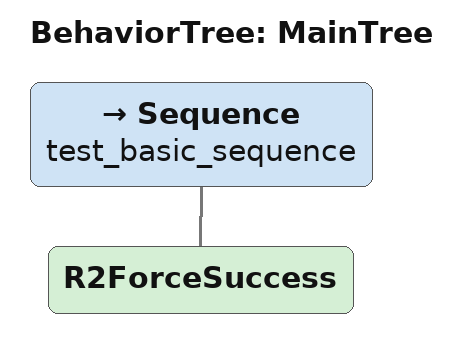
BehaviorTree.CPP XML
<root BTCPP_format="4" main_tree_to_execute="MainTree">
  <BehaviorTree ID="MainTree">
    <Sequence name="test_basic_sequence">
      <R2ForceSuccess/>
    </Sequence>
  </BehaviorTree>
</root>
